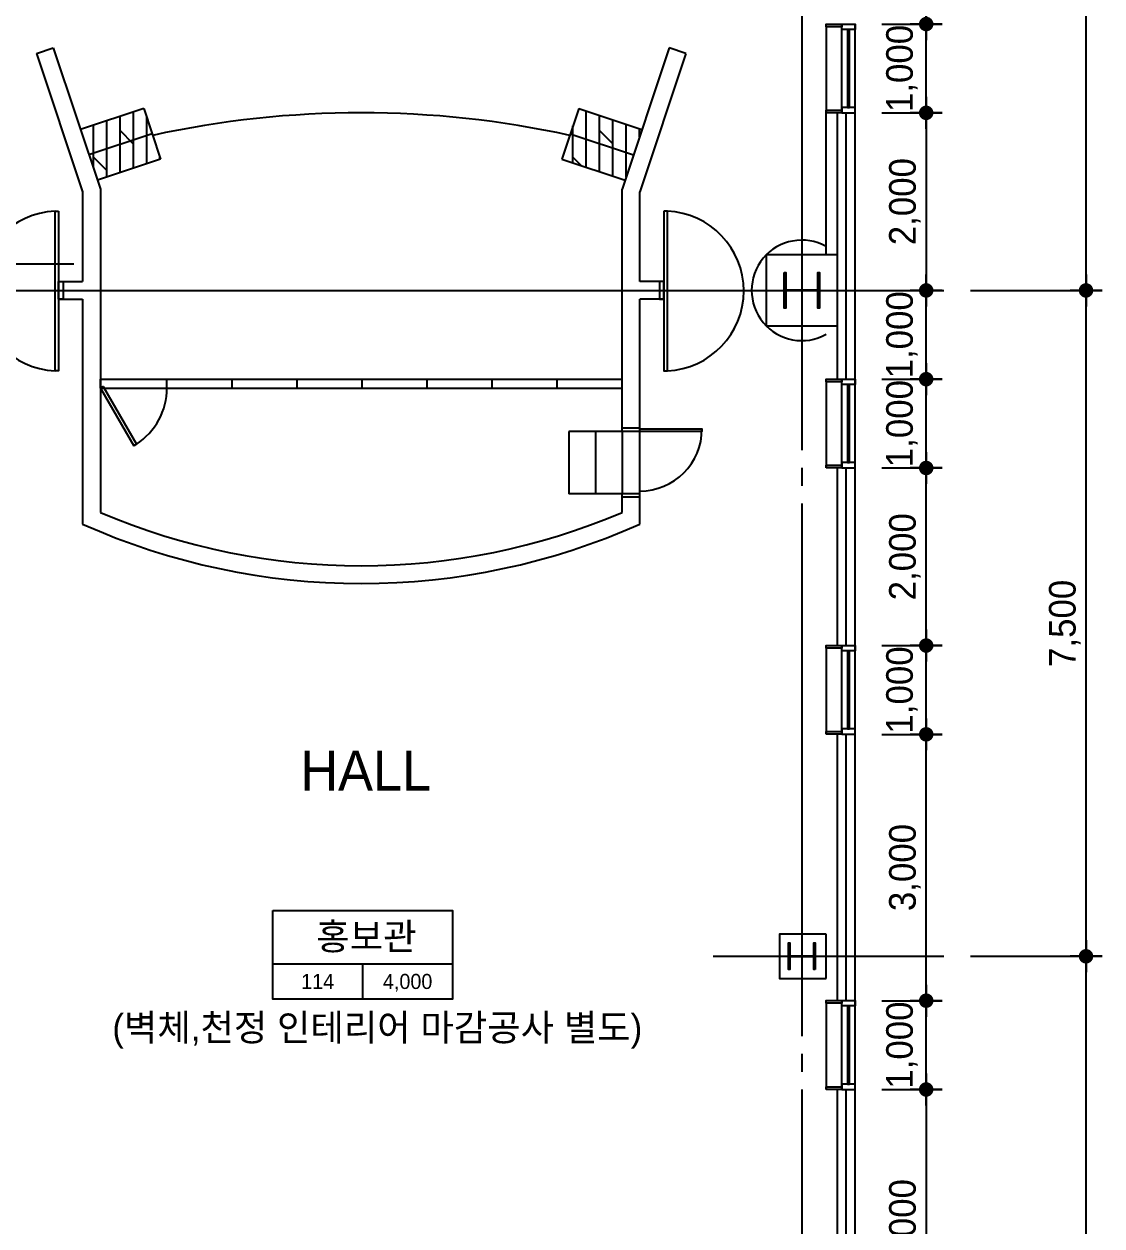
# Model space of a CAD drawing. Extents: x 13990145 to 14069640, y -1806033 to -1750552.
# Drawn here: x 14056680 to 14068820, y -1785666 to -1772129 of the extents above; entities that cross this region are included whole.
import ezdxf
from ezdxf.enums import TextEntityAlignment as Align

# ---------------------------------------------------------------- set-up
doc = ezdxf.new("R2010")
doc.units = 0
doc.header["$LTSCALE"] = 100
doc.header["$MEASUREMENT"] = 0
doc.header["$PDSIZE"] = -10
doc.linetypes.add('CEN', pattern=[66, 60, -2, 2, -2])
doc.layers.get('0').update_dxf_attribs({"linetype": 'CONTINUOUS'})
doc.layers.get('Defpoints').update_dxf_attribs({"linetype": 'CONTINUOUS'})
for name, color, linetype in [('0-내벽고정식', 7, 'CONTINUOUS'), ('8', 8, 'CONTINUOUS'), ('CEN', 1, 'CEN'), ('COL', 2, 'CONTINUOUS'), ('col2', 3, 'CONTINUOUS'), ('DIM', 7, 'CONTINUOUS'), ('DOOR', 4, 'CONTINUOUS'), ('FURNITURE', 8, 'CONTINUOUS'), ('TEX', 3, 'CONTINUOUS'), ('TEXT1', 7, 'CONTINUOUS'), ('WALL-1', 7, 'CONTINUOUS'), ('WALLBR', 3, 'CONTINUOUS'), ('WID', 4, 'CONTINUOUS')]:
    doc.layers.add(name, color=color, linetype=linetype)
doc.styles.add('HY울를도M', font='HYWULM.TTF')
doc.styles.add('굴림', font='H2HDRM.TTF')
doc.styles.add('울릉도', font='HYWULM.TTF', dxfattribs={"height": 3})
doc.dimstyles.new('DIM50', dxfattribs={"dimscale": 50, "dimtxt": 3, "dimasz": 1.2, "dimexe": 1, "dimexo": 1, "dimgap": 0.6, "dimtad": 1, "dimdec": 4, "dimzin": 0, "dimdsep": 46, "dimlunit": 6, "dimtxsty": '굴림', "dimblk": 'DOTT', "dimcen": 0.09, "dimadec": 0, "dimazin": 0, "dimtfac": 1, "dimtdec": 4, "dimtofl": 0, "dimtmove": 2, "dimatfit": 2, "dimldrblk": 'DOTT', "dimfxl": 1, "dimtolj": 1, "dimtzin": 0, "dimarcsym": 0})

# ---------------------------------------------------------------- blocks, each defined once
blk = doc.blocks.new('aw-1000-325')
at = {"layer": 'WID', "color": 8}
for p, q in [((970, 325), (0, 325)), ((0, 150), (1000, 150)), ((0, 0), (1000, 0))]:
    blk.add_line(p, q, dxfattribs=at)
at = {"layer": 'WID'}
for points in [[(0, 325), (30, 325), (30, 150), (0, 150)], [(970, 325), (1000, 325), (1000, 150), (970, 150)], [(60, 150), (0, 150), (0, 0), (60, 0)], [(940, 150), (1000, 150), (1000, 0), (940, 0)], [(60, 63), (940, 63), (940, 87), (60, 87)]]:
    blk.add_lwpolyline(points, close=True, dxfattribs=at)
blk = doc.blocks.new('DOTT')
for p, q in [((0, 1.5), (0, -1.5)), ((-1.5, 0), (1.5, 0))]:
    blk.add_line(p, q)
at = {"color": 6, "const_width": 0.68}
blk.add_lwpolyline([(-0.34, 0, 1), (0.34, 0, 1)], format="xyb", close=True, dxfattribs=at)
blk = doc.blocks.new('*D43')
at = {"layer": 'Defpoints', "color": 0, "lineweight": -3}
for p in [(14067040, -1775129), (14068640, -1775129), (14067040, -1782629)]:
    blk.add_point(p, dxfattribs=at)
at = {"layer": 'DIM', "color": 7, "lineweight": -2}
for p, q in [((14067340, -1775129), (14068740, -1775129)), ((14068640, -1782509), (14068640, -1775249)), ((14067340, -1782629), (14068740, -1782629))]:
    blk.add_line(p, q, dxfattribs=at)
at = {"layer": 'DIM', "color": 7, "lineweight": -2, "xscale": 120, "yscale": 120, "zscale": 120}
for p, rotation in [((14068640, -1775129), 90), ((14068640, -1782629), 270)]:
    blk.add_blockref('DOTT', p, dxfattribs=dict(at, rotation=rotation))
at = {"layer": 'DIM', "color": 3, "insert": (14068401, -1778879), "char_height": 300, "attachment_point": 5, "rotation": 90, "style": '굴림'}
blk.add_mtext('\\A1;7,500', dxfattribs=at)
blk = doc.blocks.new('*D44')
at = {"layer": 'Defpoints', "color": 0, "lineweight": -3}
for p in [(14067040, -1782629), (14068640, -1782629), (14067040, -1790129)]:
    blk.add_point(p, dxfattribs=at)
at = {"layer": 'DIM', "color": 7, "lineweight": -2}
for p, q in [((14067340, -1782629), (14068740, -1782629)), ((14068640, -1790009), (14068640, -1782749)), ((14067340, -1790129), (14068740, -1790129))]:
    blk.add_line(p, q, dxfattribs=at)
at = {"layer": 'DIM', "color": 7, "lineweight": -2, "xscale": 120, "yscale": 120, "zscale": 120}
for p, rotation in [((14068640, -1782629), 90), ((14068640, -1790129), 270)]:
    blk.add_blockref('DOTT', p, dxfattribs=dict(at, rotation=rotation))
at = {"layer": 'DIM', "color": 3, "insert": (14068401, -1786379), "char_height": 300, "attachment_point": 5, "rotation": 90, "style": '굴림'}
blk.add_mtext('\\A1;7,500', dxfattribs=at)
blk = doc.blocks.new('*D46')
at = {"layer": 'Defpoints', "color": 0, "lineweight": -3}
for p in [(14067040, -1767629), (14068640, -1767629), (14067040, -1775129)]:
    blk.add_point(p, dxfattribs=at)
at = {"layer": 'DIM', "color": 7, "lineweight": -2}
for p, q in [((14067340, -1767629), (14068740, -1767629)), ((14068640, -1775009), (14068640, -1767749)), ((14067340, -1775129), (14068740, -1775129))]:
    blk.add_line(p, q, dxfattribs=at)
at = {"layer": 'DIM', "color": 7, "lineweight": -2, "xscale": 120, "yscale": 120, "zscale": 120}
for p, rotation in [((14068640, -1767629), 90), ((14068640, -1775129), 270)]:
    blk.add_blockref('DOTT', p, dxfattribs=dict(at, rotation=rotation))
at = {"layer": 'DIM', "color": 3, "insert": (14068401, -1771379), "char_height": 300, "attachment_point": 5, "rotation": 90, "style": '굴림'}
blk.add_mtext('\\A1;7,500', dxfattribs=at)
blk = doc.blocks.new('TT1')
at = {"layer": 'TEXT1'}
for p, q in [((-1013, -600), (1013, -600)), ((0, -600), (0, -1000))]:
    blk.add_line(p, q, dxfattribs=at)
blk.add_lwpolyline([(-1013, 0), (1013, 0), (1013, -1000), (-1013, -1000)], close=True, dxfattribs=at)
blk = doc.blocks.new('*D130')
at = {"layer": 'Defpoints', "color": 0, "lineweight": -3}
for p in [(14066040, -1773129), (14066040, -1775129), (14066840, -1775129)]:
    blk.add_point(p, dxfattribs=at)
at = {"layer": 'DIM', "color": 7, "lineweight": -2}
for p, q in [((14066340, -1773129), (14066940, -1773129)), ((14066840, -1773249), (14066840, -1775009)), ((14066340, -1775129), (14066940, -1775129))]:
    blk.add_line(p, q, dxfattribs=at)
at = {"layer": 'DIM', "color": 7, "lineweight": -2, "xscale": 120, "yscale": 120, "zscale": 120}
for p, rotation in [((14066840, -1773129), 90), ((14066840, -1775129), 270)]:
    blk.add_blockref('DOTT', p, dxfattribs=dict(at, rotation=rotation))
at = {"layer": 'DIM', "color": 3, "insert": (14066600, -1774129), "char_height": 300, "attachment_point": 5, "rotation": 90, "style": '굴림'}
blk.add_mtext('\\A1;2,000', dxfattribs=at)
blk = doc.blocks.new('*D131')
at = {"layer": 'Defpoints', "color": 0, "lineweight": -3}
for p in [(14066040, -1775129), (14066840, -1775129), (14066040, -1776129)]:
    blk.add_point(p, dxfattribs=at)
at = {"layer": 'DIM', "color": 7, "lineweight": -2}
for p, q in [((14066340, -1775129), (14066940, -1775129)), ((14066840, -1776009), (14066840, -1775249)), ((14066340, -1776129), (14066940, -1776129))]:
    blk.add_line(p, q, dxfattribs=at)
at = {"layer": 'DIM', "color": 7, "lineweight": -2, "xscale": 120, "yscale": 120, "zscale": 120}
for p, rotation in [((14066840, -1775129), 90), ((14066840, -1776129), 270)]:
    blk.add_blockref('DOTT', p, dxfattribs=dict(at, rotation=rotation))
at = {"layer": 'DIM', "color": 3, "insert": (14066567, -1775629), "char_height": 300, "attachment_point": 5, "rotation": 90, "style": '굴림'}
blk.add_mtext('\\A1;1,000', dxfattribs=at)
blk = doc.blocks.new('*D132')
at = {"layer": 'Defpoints', "color": 0, "lineweight": -3}
for p in [(14066040, -1776129), (14066840, -1776129), (14066040, -1777129)]:
    blk.add_point(p, dxfattribs=at)
at = {"layer": 'DIM', "color": 7, "lineweight": -2}
for p, q in [((14066340, -1776129), (14066940, -1776129)), ((14066840, -1777009), (14066840, -1776249)), ((14066340, -1777129), (14066940, -1777129))]:
    blk.add_line(p, q, dxfattribs=at)
at = {"layer": 'DIM', "color": 7, "lineweight": -2, "xscale": 120, "yscale": 120, "zscale": 120}
for p, rotation in [((14066840, -1776129), 90), ((14066840, -1777129), 270)]:
    blk.add_blockref('DOTT', p, dxfattribs=dict(at, rotation=rotation))
at = {"layer": 'DIM', "color": 3, "insert": (14066567, -1776629), "char_height": 300, "attachment_point": 5, "rotation": 90, "style": '굴림'}
blk.add_mtext('\\A1;1,000', dxfattribs=at)
blk = doc.blocks.new('*D133')
at = {"layer": 'Defpoints', "color": 0, "lineweight": -3}
for p in [(14066040, -1777129), (14066840, -1777129), (14066040, -1779129)]:
    blk.add_point(p, dxfattribs=at)
at = {"layer": 'DIM', "color": 7, "lineweight": -2}
for p, q in [((14066340, -1777129), (14066940, -1777129)), ((14066840, -1779009), (14066840, -1777249)), ((14066340, -1779129), (14066940, -1779129))]:
    blk.add_line(p, q, dxfattribs=at)
at = {"layer": 'DIM', "color": 7, "lineweight": -2, "xscale": 120, "yscale": 120, "zscale": 120}
for p, rotation in [((14066840, -1777129), 90), ((14066840, -1779129), 270)]:
    blk.add_blockref('DOTT', p, dxfattribs=dict(at, rotation=rotation))
at = {"layer": 'DIM', "color": 3, "insert": (14066600, -1778129), "char_height": 300, "attachment_point": 5, "rotation": 90, "style": '굴림'}
blk.add_mtext('\\A1;2,000', dxfattribs=at)
blk = doc.blocks.new('*D134')
at = {"layer": 'Defpoints', "color": 0, "lineweight": -3}
for p in [(14066040, -1779129), (14066840, -1779129), (14066040, -1780129)]:
    blk.add_point(p, dxfattribs=at)
at = {"layer": 'DIM', "color": 7, "lineweight": -2}
for p, q in [((14066340, -1779129), (14066940, -1779129)), ((14066840, -1780009), (14066840, -1779249)), ((14066340, -1780129), (14066940, -1780129))]:
    blk.add_line(p, q, dxfattribs=at)
at = {"layer": 'DIM', "color": 7, "lineweight": -2, "xscale": 120, "yscale": 120, "zscale": 120}
for p, rotation in [((14066840, -1779129), 90), ((14066840, -1780129), 270)]:
    blk.add_blockref('DOTT', p, dxfattribs=dict(at, rotation=rotation))
at = {"layer": 'DIM', "color": 3, "insert": (14066567, -1779629), "char_height": 300, "attachment_point": 5, "rotation": 90, "style": '굴림'}
blk.add_mtext('\\A1;1,000', dxfattribs=at)
blk = doc.blocks.new('*D135')
at = {"layer": 'Defpoints', "color": 0, "lineweight": -3}
for p in [(14066040, -1780129), (14066840, -1780129), (14066040, -1783129)]:
    blk.add_point(p, dxfattribs=at)
at = {"layer": 'DIM', "color": 7, "lineweight": -2}
for p, q in [((14066340, -1780129), (14066940, -1780129)), ((14066840, -1783009), (14066840, -1780249)), ((14066340, -1783129), (14066940, -1783129))]:
    blk.add_line(p, q, dxfattribs=at)
at = {"layer": 'DIM', "color": 7, "lineweight": -2, "xscale": 120, "yscale": 120, "zscale": 120}
for p, rotation in [((14066840, -1780129), 90), ((14066840, -1783129), 270)]:
    blk.add_blockref('DOTT', p, dxfattribs=dict(at, rotation=rotation))
at = {"layer": 'DIM', "color": 3, "insert": (14066600, -1781629), "char_height": 300, "attachment_point": 5, "rotation": 90, "style": '굴림'}
blk.add_mtext('\\A1;3,000', dxfattribs=at)
blk = doc.blocks.new('*D136')
at = {"layer": 'Defpoints', "color": 0, "lineweight": -3}
for p in [(14066040, -1783129), (14066840, -1783129), (14066040, -1784129)]:
    blk.add_point(p, dxfattribs=at)
at = {"layer": 'DIM', "color": 7, "lineweight": -2}
for p, q in [((14066340, -1783129), (14066940, -1783129)), ((14066840, -1784009), (14066840, -1783249)), ((14066340, -1784129), (14066940, -1784129))]:
    blk.add_line(p, q, dxfattribs=at)
at = {"layer": 'DIM', "color": 7, "lineweight": -2, "xscale": 120, "yscale": 120, "zscale": 120}
for p, rotation in [((14066840, -1783129), 90), ((14066840, -1784129), 270)]:
    blk.add_blockref('DOTT', p, dxfattribs=dict(at, rotation=rotation))
at = {"layer": 'DIM', "color": 3, "insert": (14066567, -1783629), "char_height": 300, "attachment_point": 5, "rotation": 90, "style": '굴림'}
blk.add_mtext('\\A1;1,000', dxfattribs=at)
blk = doc.blocks.new('*D139')
at = {"layer": 'Defpoints', "color": 0, "lineweight": -3}
for p in [(14066040, -1784129), (14066040, -1787129), (14066840, -1787129)]:
    blk.add_point(p, dxfattribs=at)
at = {"layer": 'DIM', "color": 7, "lineweight": -2}
for p, q in [((14066340, -1784129), (14066940, -1784129)), ((14066840, -1784249), (14066840, -1787009)), ((14066340, -1787129), (14066940, -1787129))]:
    blk.add_line(p, q, dxfattribs=at)
at = {"layer": 'DIM', "color": 7, "lineweight": -2, "xscale": 120, "yscale": 120, "zscale": 120}
for p, rotation in [((14066840, -1784129), 90), ((14066840, -1787129), 270)]:
    blk.add_blockref('DOTT', p, dxfattribs=dict(at, rotation=rotation))
at = {"layer": 'DIM', "color": 3, "insert": (14066600, -1785629), "char_height": 300, "attachment_point": 5, "rotation": 90, "style": '굴림'}
blk.add_mtext('\\A1;3,000', dxfattribs=at)
blk = doc.blocks.new('*D158')
at = {"layer": 'Defpoints', "color": 0, "lineweight": -3}
for p in [(14066040, -1772129), (14066840, -1772129), (14066040, -1773129)]:
    blk.add_point(p, dxfattribs=at)
at = {"layer": 'DIM', "color": 7, "lineweight": -2}
for p, q in [((14066340, -1772129), (14066940, -1772129)), ((14066840, -1773009), (14066840, -1772249)), ((14066340, -1773129), (14066940, -1773129))]:
    blk.add_line(p, q, dxfattribs=at)
at = {"layer": 'DIM', "color": 7, "lineweight": -2, "xscale": 120, "yscale": 120, "zscale": 120}
for p, rotation in [((14066840, -1772129), 90), ((14066840, -1773129), 270)]:
    blk.add_blockref('DOTT', p, dxfattribs=dict(at, rotation=rotation))
at = {"layer": 'DIM', "color": 3, "insert": (14066567, -1772629), "char_height": 300, "attachment_point": 5, "rotation": 90, "style": '굴림'}
blk.add_mtext('\\A1;1,000', dxfattribs=at)
blk = doc.blocks.new('*D219')
at = {"layer": 'Defpoints', "color": 0, "lineweight": -3}
for p in [(14066040, -1770129), (14066840, -1770129), (14066040, -1772129)]:
    blk.add_point(p, dxfattribs=at)
at = {"layer": 'DIM', "color": 7, "lineweight": -2}
for p, q in [((14066340, -1770129), (14066940, -1770129)), ((14066840, -1772009), (14066840, -1770249)), ((14066340, -1772129), (14066940, -1772129))]:
    blk.add_line(p, q, dxfattribs=at)
at = {"layer": 'DIM', "color": 7, "lineweight": -2, "xscale": 120, "yscale": 120, "zscale": 120}
for p, rotation in [((14066840, -1770129), 90), ((14066840, -1772129), 270)]:
    blk.add_blockref('DOTT', p, dxfattribs=dict(at, rotation=rotation))
at = {"layer": 'DIM', "color": 3, "insert": (14066567, -1771129), "char_height": 300, "attachment_point": 5, "rotation": 90, "style": '굴림'}
blk.add_mtext('\\A1;2,000', dxfattribs=at)

msp = doc.modelspace()

# ---------------------------------------------------------------- hatches: boundary and pattern name
at = {"layer": '8'}
h = msp.add_hatch(dxfattribs=at)
h.set_pattern_fill('DOLMIT', color=256, scale=600, angle=90, style=0)
h.set_pattern_definition([(90, (14066760.43, -2586328), (-150, 9e-15), []), (135, (14066760.43, -2586328), (-300, -300), [212.13203, -424.2646])])
h.paths.add_polyline_path([(14062831.45204, -1773364.22834), (14062736.58371, -1773648.83333), (14063448.09618, -1773886.00415), (14063542.96451, -1773601.39916)])
h.paths.add_polyline_path([(14062926.32037, -1773079.62335), (14062831.45204, -1773364.22834), (14063542.96451, -1773601.39916), (14063637.83284, -1773316.79418)])
h.paths.add_polyline_path([(14057316.23586, -1773316.79418), (14057411.10419, -1773601.39916), (14058122.61666, -1773364.22834), (14058027.74833, -1773079.62335)])
h.paths.add_polyline_path([(14057411.10419, -1773601.39916), (14057505.97252, -1773886.00415), (14058217.48499, -1773648.83333), (14058122.61666, -1773364.22834)])

# ---------------------------------------------------------------- linework, layer by layer
at = {"layer": '0-내벽고정식'}
for p, q in [((14065714.53431, -1774728.57588), (14065714.53431, -1773128.57588)), ((14065714.53431, -1782878.57588), (14065714.53431, -1782378.57588))]:
    msp.add_line(p, q, dxfattribs=at)
msp.add_lwpolyline([(14065714.53431, -1782378.57588), (14065189.53431, -1782378.57588), (14065189.53431, -1782878.57588), (14065714.53431, -1782878.57588)], dxfattribs=at)
at = {"layer": 'CEN', "linetype": 'CEN'}
for p, q in [((14065439.53431, -1757728.57588), (14065439.53431, -1790956.0122)), ((14049139.53431, -1774828.57588), (14057239.53431, -1774828.57588)), ((13993039.53431, -1775128.57588), (14067039.53431, -1775128.57588)), ((14023499.53431, -1775128.57588), (14067039.53431, -1775128.57588)), ((14064439.53431, -1782628.57588), (14067039.53431, -1782628.57588))]:
    msp.add_line(p, q, dxfattribs=at)
at = {"layer": 'COL'}
msp.add_lwpolyline([(14065839.53431, -1775528.57588), (14065839.53431, -1774728.57588), (14065039.53431, -1774728.57588), (14065039.53431, -1775528.57588)], close=True, dxfattribs=at)
at = {"layer": 'col2'}
for points in [[(14065239.53431, -1774928.57588), (14065260.53431, -1774928.57588), (14065260.53431, -1775122.07588), (14065618.53431, -1775122.07588), (14065618.53431, -1774928.57588), (14065639.53431, -1774928.57588), (14065639.53431, -1775328.57588), (14065618.53431, -1775328.57588), (14065618.53431, -1775135.07588), (14065260.53431, -1775135.07588), (14065260.53431, -1775328.57588), (14065239.53431, -1775328.57588)], [(14065589.53431, -1782778.57588), (14065574.53431, -1782778.57588), (14065574.53431, -1782633.57588), (14065304.53431, -1782633.57588), (14065304.53431, -1782778.57588), (14065289.53431, -1782778.57588), (14065289.53431, -1782478.57588), (14065304.53431, -1782478.57588), (14065304.53431, -1782623.57588), (14065574.53431, -1782623.57588), (14065574.53431, -1782478.57588), (14065589.53431, -1782478.57588)]]:
    msp.add_lwpolyline(points, close=True, dxfattribs=at)
at = {"layer": 'DOOR'}
for points in [[(14057068.77329, -1774234.81763), (14057068.77329, -1776034.81763), (14057028.77329, -1776034.81763), (14057028.77329, -1774234.81763), (14057068.77329, -1774234.81763)], [(14063885.29534, -1774234.81763), (14063885.29534, -1776034.81763), (14063925.29534, -1776034.81763), (14063925.29534, -1774234.81763), (14063885.29534, -1774234.81763)]]:
    msp.add_lwpolyline(points, dxfattribs=at)
for points in [[(14057068.77329, -1775228.57588), (14057068.77329, -1775028.57588), (14057118.77329, -1775028.57588), (14057118.77329, -1775228.57588)], [(14063885.29534, -1775228.57588), (14063885.29534, -1775028.57588), (14063835.29534, -1775028.57588), (14063835.29534, -1775228.57588)]]:
    msp.add_lwpolyline(points, close=True, dxfattribs=at)
for centre, start, end in [((14057068.77329, -1775134.81763), 92.547318244, 267.452681756), ((14063885.29534, -1775134.81763), 272.547318244, 87.452681756)]:
    msp.add_arc(centre, 900, start, end, dxfattribs=at)
at = {"layer": 'FURNITURE', "lineweight": -3, "ltscale": 200}
for p, q in [((14063614.53431, -1776688.57588), (14064314.53431, -1776688.57588)), ((14063414.53431, -1776718.57588), (14062814.53431, -1776718.57588)), ((14062814.53431, -1776718.57588), (14062814.53431, -1777418.57588)), ((14063114.53431, -1776718.57588), (14063114.53431, -1777418.57588)), ((14063414.53431, -1776718.57588), (14063414.53431, -1777418.57588)), ((14063614.53431, -1777418.57588), (14063614.53431, -1776718.57588)), ((14063414.53431, -1777418.57588), (14062814.53431, -1777418.57588))]:
    msp.add_line(p, q, dxfattribs=at)
for centre, radius, start in [((14057539.53431, -1776228.38454), 750, 302.674774499), ((14063614.53431, -1776688.57588), 700, 270)]:
    msp.add_arc(centre, radius, start, 0, dxfattribs=at)
at = {"layer": 'TEX', "lineweight": -3, "ltscale": 200}
for p, q in [((14056819.53431, -1772459.14508), (14057339.53431, -1774019.14508)), ((14057009.27097, -1772395.89952), (14057539.53431, -1773986.68955)), ((14063944.79765, -1772395.89974), (14063414.53431, -1773986.68976)), ((14064134.53431, -1772459.14529), (14063614.53431, -1774019.14529)), ((14064134.53431, -1772459.14529), (14063944.79765, -1772395.89974)), ((14063414.53431, -1776718.57588), (14063414.53431, -1773986.68976)), ((14063614.53431, -1775028.57588), (14063614.53431, -1774019.14529)), ((14063614.53431, -1776718.57588), (14063614.53431, -1775228.57588)), ((14063614.53431, -1776678.57588), (14063414.53431, -1776678.57588)), ((14063614.53431, -1776718.57588), (14063414.53431, -1776718.57588)), ((14063414.53431, -1777629.89185), (14063414.53431, -1777418.57588)), ((14063614.53431, -1777418.57588), (14063414.53431, -1777418.57588)), ((14063614.53431, -1777458.57588), (14063414.53431, -1777458.57588)), ((14063614.53431, -1777760.80378), (14063614.53431, -1777418.57588))]:
    msp.add_line(p, q, dxfattribs=at)
for radius, start, end in [(7490.75521, 246.911652125, 293.088347875), (7690.75521, 245.923417845, 294.076582155)]:
    msp.add_arc((14060477.03431, -1770739.13664), radius, start, end, dxfattribs=at)
at = {"layer": 'WALL-1', "color": 4}
for p, q in [((14065839.53431, -1776128.57588), (14065839.53431, -1773128.57588)), ((14065939.53431, -1776128.57588), (14065939.53431, -1773128.57588)), ((14066039.53431, -1776128.57588), (14066039.53431, -1773128.57588)), ((14065839.53431, -1779128.57588), (14065839.53431, -1777128.57588)), ((14065939.53431, -1779128.57588), (14065939.53431, -1777128.57588)), ((14066039.53431, -1779128.57588), (14066039.53431, -1777128.57588)), ((14065839.53431, -1783128.57588), (14065839.53431, -1780128.57588)), ((14065939.53431, -1783128.57588), (14065939.53431, -1780128.57588)), ((14066039.53431, -1783128.57588), (14066039.53431, -1780128.57588)), ((14065839.53431, -1787128.57588), (14065839.53431, -1784128.57588)), ((14065939.53431, -1787128.57588), (14065939.53431, -1784128.57588)), ((14066039.53431, -1787128.57588), (14066039.53431, -1784128.57588))]:
    msp.add_line(p, q, dxfattribs=at)
at = {"layer": 'WALLBR'}
for p, q in [((14056819.53431, -1772459.14508), (14057009.27097, -1772395.89952)), ((14057339.53431, -1774019.14508), (14057339.53431, -1775028.57588)), ((14057539.53431, -1773986.68955), (14057539.53431, -1777629.89185)), ((14057068.77329, -1775028.57588), (14057339.53431, -1775028.57588)), ((14063885.29534, -1775028.57588), (14063614.53431, -1775028.57588)), ((14057068.77329, -1775228.57588), (14057339.53431, -1775228.57588)), ((14057339.53431, -1775228.57588), (14057339.53431, -1777760.80378)), ((14063885.29534, -1775228.57588), (14063614.53431, -1775228.57588)), ((14057539.53431, -1776228.38454), (14057539.53431, -1776128.38454))]:
    msp.add_line(p, q, dxfattribs=at)
msp.add_arc((14065439.53431, -1775128.57588), 565.68542, 60.913078821, 299.086921179, dxfattribs=at)
at = {"layer": 'WID'}
for p, q in [((14058027.74833, -1773079.62335), (14057316.23586, -1773316.79418)), ((14058027.74833, -1773079.62335), (14058217.48499, -1773648.83333)), ((14062926.32037, -1773079.62335), (14062736.58371, -1773648.83333)), ((14062926.32037, -1773079.62335), (14063637.83284, -1773316.79418)), ((14058122.61666, -1773364.22834), (14057411.10419, -1773601.39916)), ((14062831.45204, -1773364.22834), (14063542.96451, -1773601.39916)), ((14058217.48499, -1773648.83333), (14057505.97252, -1773886.00415)), ((14062736.58371, -1773648.83333), (14063448.09618, -1773886.00415)), ((14057539.53431, -1776128.38454), (14063414.53431, -1776128.38454)), ((14058289.53431, -1776228.38454), (14058289.53431, -1776128.38454)), ((14059021.67717, -1776228.38454), (14059021.67717, -1776128.38454)), ((14059753.82003, -1776228.38454), (14059753.82003, -1776128.38454)), ((14060485.96288, -1776228.38454), (14060485.96288, -1776128.38454)), ((14061218.10574, -1776228.38454), (14061218.10574, -1776128.38454)), ((14061950.2486, -1776228.38454), (14061950.2486, -1776128.38454)), ((14062682.39146, -1776228.57588), (14062682.39146, -1776128.57588)), ((14057539.53431, -1776228.38454), (14063414.53431, -1776228.38454))]:
    msp.add_line(p, q, dxfattribs=at)
for points in [[(14057539.53431, -1776228.38454), (14057569.8452, -1776210.88454), (14057944.8452, -1776860.40359), (14057914.53431, -1776877.90359)], [(14057539.53431, -1776228.38454), (14057914.53431, -1776877.90359)]]:
    msp.add_lwpolyline(points, dxfattribs=at)
msp.add_lwpolyline([(14063614.53431, -1776718.57588), (14063614.53431, -1776688.57588), (14064314.53431, -1776688.57588), (14064314.53431, -1776718.57588)], close=True, dxfattribs=at)
msp.add_arc((14060477.03431, -1784111.58369), 10983.12162, 77.654055768, 102.345943905, dxfattribs=at)

# ---------------------------------------------------------------- block references
at = {"layer": 'TEXT1'}
msp.add_blockref('TT1', (14060493.01177, -1782112.08761), dxfattribs=at)
at = {"layer": 'WID', "rotation": 90}
for p in [(14066039.53431, -1773128.57588), (14066039.53431, -1777128.57588), (14066039.53431, -1780128.57588), (14066039.53431, -1784128.57588)]:
    msp.add_blockref('aw-1000-325', p, dxfattribs=at)

# ---------------------------------------------------------------- texts
at = {"layer": 'TEXT1'}
for s, height, style, p in [('HALL', 450, '울릉도', (14060527.81113, -1780761.74127)), ('홍보관', 300, 'HY울를도M', (14060535.47878, -1782555.50762)), ('(벽체,천정 인테리어 마감공사 별도)', 300, 'HY울를도M', (14060658.01177, -1783580.87768))]:
    msp.add_text(s, height=height, dxfattribs=dict(at, style=style)).set_placement(p, align=Align.CENTER)
at = {"layer": 'TEXT1', "color": 2, "style": 'HY울를도M'}
msp.add_text('114', height=170, dxfattribs=at).set_placement((14059986.26382, -1782912.00761), align=Align.MIDDLE_CENTER)
at = {"layer": 'TEXT1', "style": 'HY울를도M'}
msp.add_text('4,000', height=170, dxfattribs=at).set_placement((14060999.75973, -1782912.00761), align=Align.MIDDLE_CENTER)

# ---------------------------------------------------------------- dimensions: what is measured, and where the dimension line sits
at = {"layer": 'DIM'}
for base, p1, p2, angle, picture, middle in [((14068639.53431, -1767628.57588), (14067039.53431, -1775128.57588), (14067039.53431, -1767628.57588), 90, '*D46', (14068400.866, -1771378.57588)), ((14066839.53431, -1775128.57588), (14066039.53431, -1773128.57588), (14066039.53431, -1775128.57588), 90, '*D130', (14066600.49609, -1774128.57588)), ((14068639.53431, -1775128.57588), (14067039.53431, -1782628.57588), (14067039.53431, -1775128.57588), 90, '*D43', (14068400.866, -1778878.57588)), ((14066839.53431, -1777128.57588), (14066039.53431, -1779128.57588), (14066039.53431, -1777128.57588), 270, '*D133', (14066600.49609, -1778128.57588)), ((14066839.53431, -1780128.57588), (14066039.53431, -1783128.57588), (14066039.53431, -1780128.57588), 270, '*D135', (14066600.49609, -1781628.57588)), ((14068639.53431, -1782628.57588), (14067039.53431, -1790128.57588), (14067039.53431, -1782628.57588), 90, '*D44', (14068400.866, -1786378.57588)), ((14066839.53431, -1787128.57588), (14066039.53431, -1784128.57588), (14066039.53431, -1787128.57588), 90, '*D139', (14066600.49609, -1785628.57588))]:
    dim = msp.add_linear_dim(base=base, p1=p1, p2=p2, angle=angle, dimstyle='DIM50', override={"dimscale": 100, "dimexo": 3}, dxfattribs=at)
    dim.commit()
    dim.dimension.update_dxf_attribs({"geometry": picture, "text_midpoint": middle})
for base, p1, p2, picture, middle in [((14066839.53431, -1770128.57588), (14066039.53431, -1772128.57588), (14066039.53431, -1770128.57588), '*D219', (14066566.61212, -1771128.57588)), ((14066839.53431, -1772128.57588), (14066039.53431, -1773128.57588), (14066039.53431, -1772128.57588), '*D158', (14066566.61212, -1772628.57588)), ((14066839.53431, -1775128.57588), (14066039.53431, -1776128.57588), (14066039.53431, -1775128.57588), '*D131', (14066566.61212, -1775628.57588)), ((14066839.53431, -1776128.57588), (14066039.53431, -1777128.57588), (14066039.53431, -1776128.57588), '*D132', (14066566.61212, -1776628.57588)), ((14066839.53431, -1779128.57588), (14066039.53431, -1780128.57588), (14066039.53431, -1779128.57588), '*D134', (14066566.61212, -1779628.57588)), ((14066839.53431, -1783128.57588), (14066039.53431, -1784128.57588), (14066039.53431, -1783128.57588), '*D136', (14066566.61212, -1783628.57588))]:
    dim = msp.add_linear_dim(base=base, p1=p1, p2=p2, angle=270, dimstyle='DIM50', override={"dimscale": 100, "dimexo": 3}, dxfattribs=at)
    dim.commit()
    dim.dimension.update_dxf_attribs({"geometry": picture, "text_midpoint": middle, "dimtype": 128})

doc.saveas('drawing.dxf')
